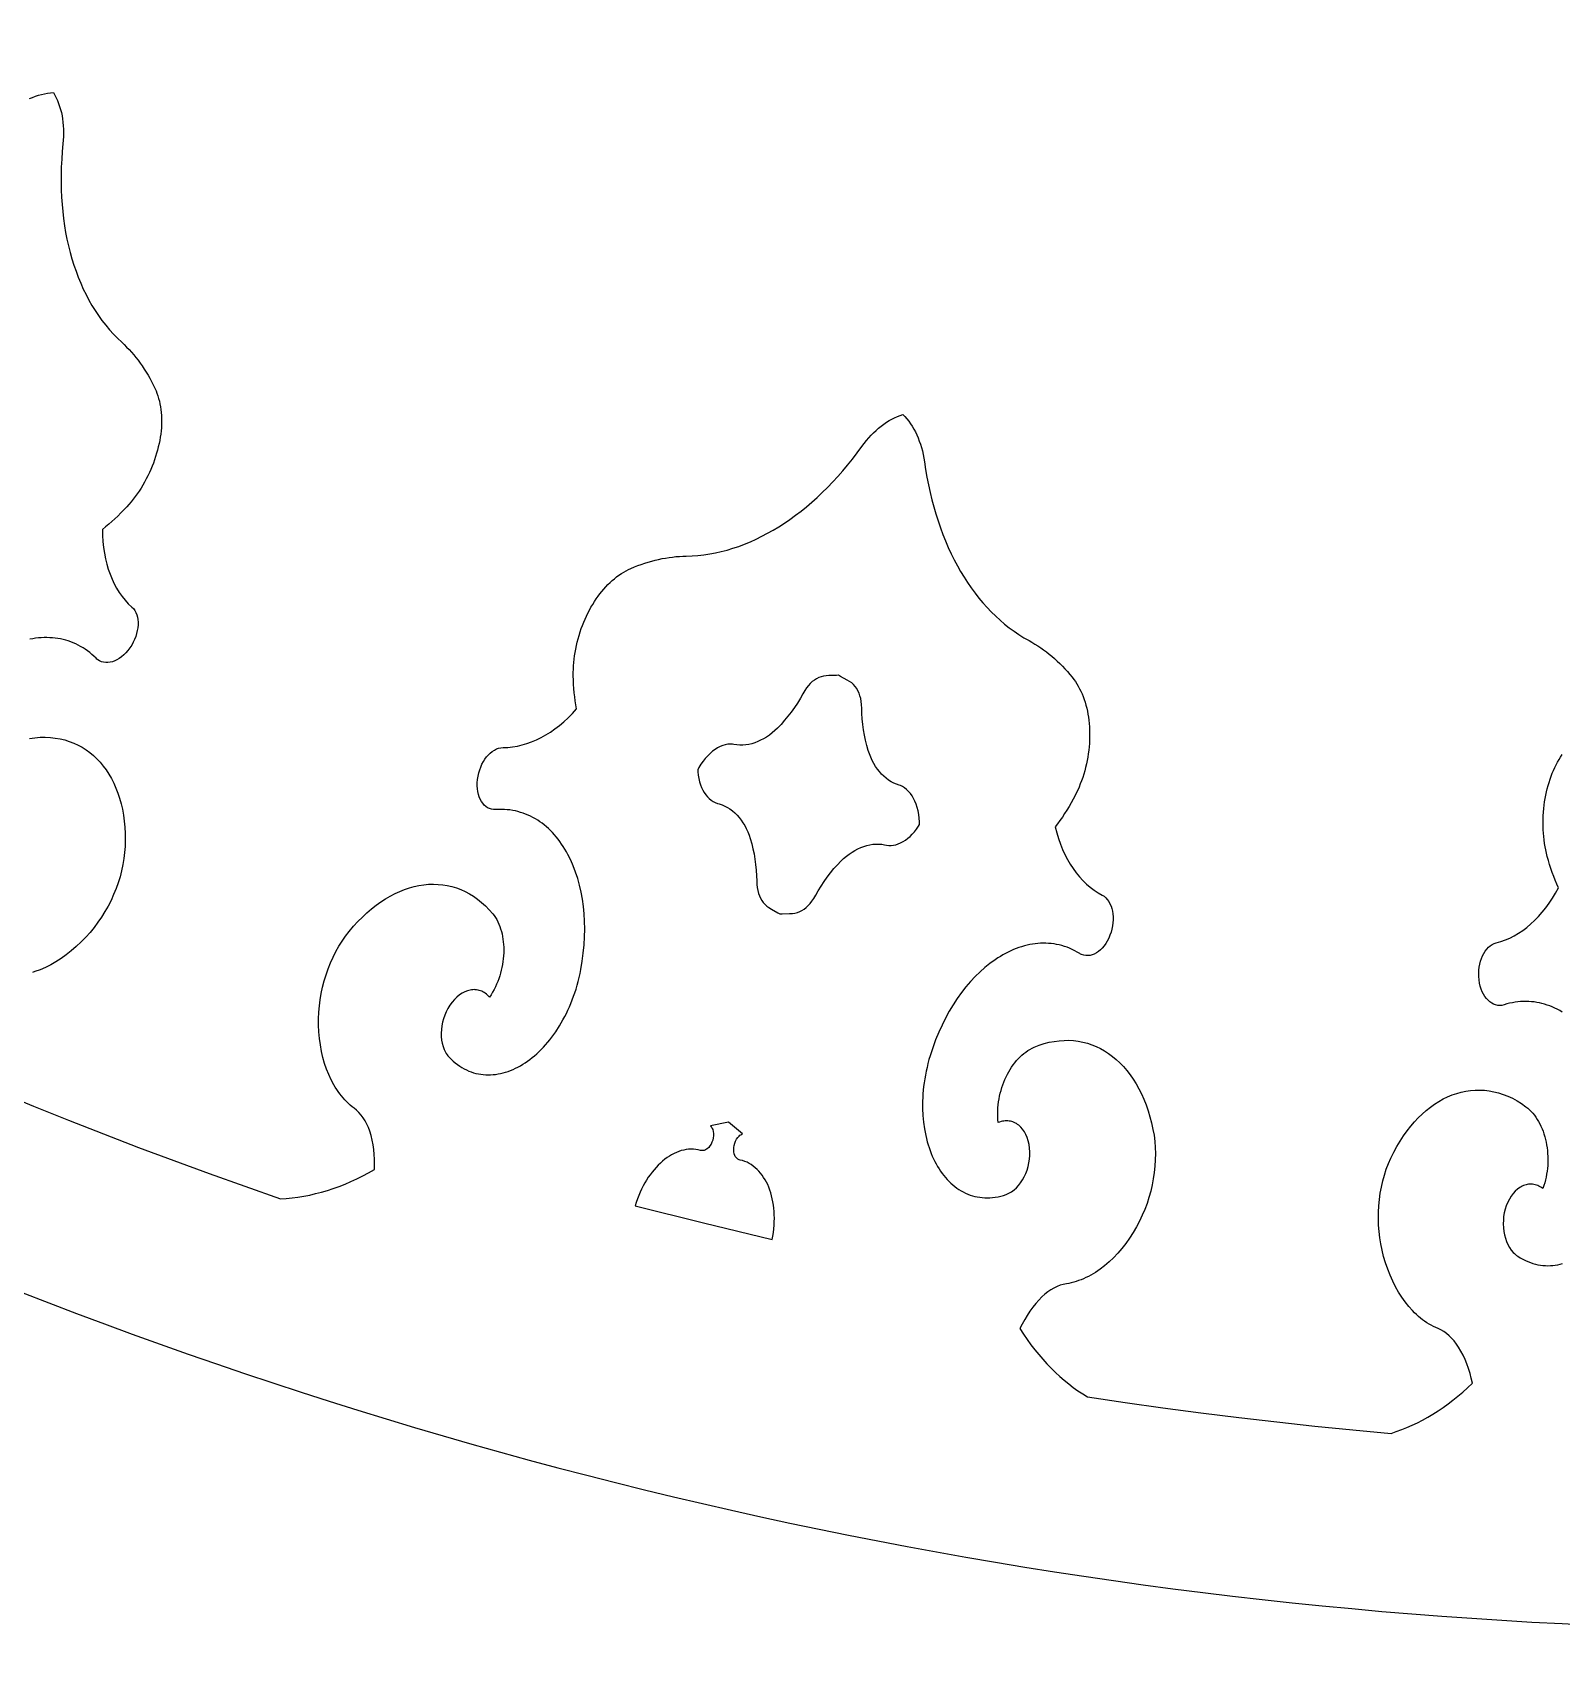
# Model space of a CAD drawing. Extents: x -570 to 570, y -570 to 570.
# Drawn here: x -158.8 to -21.7, y -439.8 to -293.8 of the extents above; entities that cross this region are included whole.
import ezdxf

# ---------------------------------------------------------------- set-up
doc = ezdxf.new("R2010")
doc.units = 0
doc.header["$MEASUREMENT"] = 0
doc.layers.add('BITMAP_LAYER', color=18, linetype='CONTINUOUS')

msp = doc.modelspace()

# ---------------------------------------------------------------- linework, layer by layer
at = {"layer": 'BITMAP_LAYER'}
for points in [[(0, 570, 0.414214), (-570, 0, 0.414214), (0, -570, 0.414214), (570, 0, 0.414214)], [(-437, 0, 0.414214), (0, -437, 0.414214), (437, 0, 0.414214), (0, 437, 0.414214)]]:
    msp.add_lwpolyline(points, format="xyb", close=True, dxfattribs=at)
for points in [[(-159.06, -299.73), (-158.79, -299.62), (-158.52, -299.52), (-158.26, -299.43), (-157.99, -299.35), (-157.72, -299.29), (-157.45, -299.25), (-157.19, -299.21), (-156.93, -299.19), (-156.79, -299.42), (-156.67, -299.66), (-156.56, -299.9), (-156.46, -300.16), (-156.37, -300.42), (-156.28, -300.69), (-156.21, -300.97), (-156.15, -301.26), (-156.11, -301.55), (-156.07, -301.85), (-156.04, -302.16), (-156.02, -302.47), (-156.02, -302.78), (-156.02, -303.11), (-156.04, -303.44), (-156.07, -303.77), (-156.13, -304.47), (-156.18, -305.17), (-156.22, -305.86), (-156.23, -306.55), (-156.24, -307.23), (-156.22, -307.9), (-156.19, -308.56), (-156.15, -309.21), (-156.09, -309.85), (-156.02, -310.49), (-155.93, -311.12), (-155.83, -311.73), (-155.71, -312.34), (-155.58, -312.94), (-155.43, -313.52), (-155.27, -314.1), (-155.09, -314.66), (-154.9, -315.21), (-154.7, -315.75), (-154.48, -316.28), (-154.25, -316.8), (-154, -317.3), (-153.74, -317.79), (-153.47, -318.27), (-153.18, -318.73), (-152.88, -319.18), (-152.57, -319.62), (-152.24, -320.04), (-151.9, -320.45), (-151.55, -320.84), (-151.18, -321.21), (-150.8, -321.57), (-150.58, -321.78), (-150.36, -322), (-150.14, -322.22), (-149.93, -322.45), (-149.73, -322.69), (-149.53, -322.93), (-149.34, -323.18), (-149.15, -323.44), (-148.96, -323.7), (-148.78, -323.97), (-148.61, -324.24), (-148.44, -324.52), (-148.28, -324.8), (-148.12, -325.1), (-147.97, -325.39), (-147.82, -325.7), (-147.72, -325.92), (-147.64, -326.14), (-147.56, -326.37), (-147.49, -326.61), (-147.42, -326.86), (-147.37, -327.1), (-147.33, -327.36), (-147.29, -327.61), (-147.26, -327.88), (-147.24, -328.14), (-147.23, -328.41), (-147.23, -328.68), (-147.24, -328.96), (-147.25, -329.24), (-147.27, -329.52), (-147.31, -329.8), (-147.35, -330.09), (-147.39, -330.37), (-147.45, -330.66), (-147.52, -330.95), (-147.59, -331.24), (-147.67, -331.53), (-147.76, -331.82), (-147.85, -332.11), (-147.96, -332.4), (-148.07, -332.69), (-148.19, -332.98), (-148.32, -333.26), (-148.46, -333.55), (-148.6, -333.83), (-148.75, -334.11), (-148.91, -334.39), (-149.07, -334.65), (-149.24, -334.91), (-149.41, -335.16), (-149.59, -335.4), (-149.77, -335.64), (-149.96, -335.88), (-150.15, -336.11), (-150.35, -336.33), (-150.61, -336.61), (-150.87, -336.88), (-151.14, -337.15), (-151.41, -337.4), (-151.69, -337.65), (-151.97, -337.89), (-152.25, -338.13), (-152.53, -338.35), (-152.52, -338.9), (-152.49, -339.44), (-152.43, -339.97), (-152.36, -340.48), (-152.26, -340.98), (-152.15, -341.46), (-152.01, -341.93), (-151.85, -342.38), (-151.67, -342.82), (-151.48, -343.23), (-151.26, -343.63), (-151.02, -344.01), (-150.77, -344.36), (-150.5, -344.7), (-150.21, -345.02), (-149.9, -345.31), (-149.76, -345.45), (-149.64, -345.62), (-149.54, -345.8), (-149.46, -346), (-149.4, -346.21), (-149.36, -346.44), (-149.34, -346.68), (-149.34, -346.92), (-149.37, -347.17), (-149.41, -347.43), (-149.47, -347.69), (-149.55, -347.95), (-149.65, -348.21), (-149.77, -348.47), (-149.91, -348.72), (-150.07, -348.97), (-150.25, -349.2), (-150.43, -349.41), (-150.62, -349.6), (-150.82, -349.77), (-151.02, -349.92), (-151.23, -350.04), (-151.43, -350.14), (-151.64, -350.22), (-151.85, -350.27), (-152.05, -350.3), (-152.24, -350.3), (-152.43, -350.27), (-152.62, -350.22), (-152.79, -350.15), (-152.95, -350.04), (-153.03, -349.98), (-153.1, -349.91), (-153.29, -349.73), (-153.47, -349.56), (-153.67, -349.39), (-153.87, -349.24), (-154.07, -349.1), (-154.27, -348.96), (-154.49, -348.84), (-154.7, -348.72), (-154.92, -348.62), (-155.14, -348.52), (-155.36, -348.43), (-155.59, -348.35), (-155.82, -348.29), (-156.06, -348.23), (-156.29, -348.17), (-156.53, -348.13), (-156.77, -348.1), (-157.02, -348.08), (-157.26, -348.06), (-157.51, -348.05), (-157.76, -348.05), (-158.01, -348.07), (-158.27, -348.08), (-158.52, -348.11), (-158.78, -348.15), (-159.04, -348.19)], [(-161.83, -388.77), (-158.71, -390.06), (-155.58, -391.32), (-152.44, -392.55), (-149.29, -393.76), (-146.13, -394.95), (-142.95, -396.11), (-139.77, -397.24), (-136.57, -398.36), (-136.05, -398.33), (-135.52, -398.28), (-135, -398.21), (-134.48, -398.13), (-133.95, -398.03), (-133.42, -397.91), (-132.89, -397.78), (-132.36, -397.62), (-131.84, -397.45), (-131.31, -397.26), (-130.78, -397.05), (-130.25, -396.83), (-129.72, -396.58), (-129.2, -396.32), (-128.67, -396.04), (-128.15, -395.74), (-128.13, -395.29), (-128.14, -394.83), (-128.16, -394.39), (-128.21, -393.95), (-128.27, -393.52), (-128.35, -393.1), (-128.45, -392.7), (-128.57, -392.31), (-128.69, -391.98), (-128.82, -391.67), (-128.98, -391.38), (-129.15, -391.11), (-129.33, -390.86), (-129.53, -390.63), (-129.74, -390.43), (-129.96, -390.25), (-130.14, -390.11), (-130.31, -389.97), (-130.48, -389.82), (-130.65, -389.66), (-130.81, -389.49), (-130.96, -389.32), (-131.11, -389.14), (-131.26, -388.95), (-131.4, -388.76), (-131.53, -388.56), (-131.67, -388.35), (-131.79, -388.14), (-132.03, -387.69), (-132.24, -387.23), (-132.44, -386.74), (-132.61, -386.23), (-132.76, -385.7), (-132.89, -385.15), (-132.99, -384.58), (-133.07, -384), (-133.12, -383.4), (-133.15, -382.79), (-133.16, -382.22), (-133.13, -381.65), (-133.08, -381.08), (-133.01, -380.52), (-132.91, -379.95), (-132.79, -379.39), (-132.65, -378.83), (-132.48, -378.29), (-132.29, -377.75), (-132.08, -377.22), (-131.85, -376.71), (-131.6, -376.21), (-131.33, -375.73), (-131.04, -375.26), (-130.73, -374.82), (-130.4, -374.39), (-130.02, -373.94), (-129.63, -373.51), (-129.23, -373.11), (-128.83, -372.73), (-128.42, -372.38), (-128, -372.05), (-127.58, -371.75), (-127.16, -371.48), (-126.73, -371.23), (-126.3, -371), (-125.87, -370.81), (-125.44, -370.64), (-125.01, -370.49), (-124.58, -370.37), (-124.15, -370.28), (-123.72, -370.21), (-123.29, -370.17), (-122.86, -370.16), (-122.44, -370.18), (-122.02, -370.22), (-121.61, -370.28), (-121.2, -370.38), (-120.8, -370.5), (-120.4, -370.65), (-120.02, -370.82), (-119.63, -371.02), (-119.26, -371.25), (-118.9, -371.51), (-118.54, -371.8), (-118.2, -372.11), (-117.87, -372.45), (-117.54, -372.82), (-117.42, -372.98), (-117.29, -373.16), (-117.18, -373.34), (-117.08, -373.54), (-116.99, -373.74), (-116.9, -373.95), (-116.83, -374.16), (-116.76, -374.39), (-116.7, -374.61), (-116.66, -374.85), (-116.62, -375.09), (-116.59, -375.33), (-116.57, -375.57), (-116.55, -375.82), (-116.55, -376.08), (-116.55, -376.33), (-116.57, -376.59), (-116.59, -376.84), (-116.62, -377.1), (-116.66, -377.36), (-116.71, -377.62), (-116.77, -377.88), (-116.84, -378.13), (-116.91, -378.39), (-117, -378.64), (-117.09, -378.89), (-117.19, -379.13), (-117.3, -379.38), (-117.42, -379.61), (-117.55, -379.85), (-117.69, -380.07), (-117.83, -380.3), (-117.92, -380.19), (-118.02, -380.1), (-118.11, -380.01), (-118.21, -379.94), (-118.32, -379.87), (-118.42, -379.81), (-118.53, -379.76), (-118.64, -379.71), (-118.75, -379.68), (-118.86, -379.65), (-118.98, -379.63), (-119.1, -379.62), (-119.21, -379.61), (-119.33, -379.62), (-119.45, -379.63), (-119.57, -379.65), (-119.69, -379.68), (-119.81, -379.72), (-120.05, -379.81), (-120.29, -379.94), (-120.52, -380.09), (-120.75, -380.28), (-120.97, -380.5), (-121.18, -380.74), (-121.38, -381.02), (-121.56, -381.3), (-121.71, -381.6), (-121.84, -381.91), (-121.95, -382.22), (-122.04, -382.54), (-122.1, -382.87), (-122.14, -383.19), (-122.16, -383.51), (-122.15, -383.83), (-122.12, -384.14), (-122.07, -384.43), (-121.99, -384.72), (-121.9, -384.98), (-121.78, -385.23), (-121.71, -385.35), (-121.63, -385.46), (-121.55, -385.56), (-121.46, -385.66), (-121.28, -385.85), (-121.09, -386.02), (-120.9, -386.19), (-120.7, -386.34), (-120.5, -386.48), (-120.3, -386.6), (-120.1, -386.72), (-119.89, -386.82), (-119.68, -386.92), (-119.47, -387), (-119.26, -387.07), (-119.04, -387.13), (-118.83, -387.18), (-118.61, -387.21), (-118.39, -387.24), (-118.17, -387.26), (-117.95, -387.26), (-117.73, -387.26), (-117.5, -387.24), (-117.28, -387.22), (-117.06, -387.18), (-116.83, -387.14), (-116.61, -387.08), (-116.39, -387.02), (-116.16, -386.95), (-115.94, -386.86), (-115.72, -386.77), (-115.5, -386.67), (-115.28, -386.56), (-115.06, -386.44), (-114.85, -386.31), (-114.63, -386.17), (-114.42, -386.02), (-114.21, -385.87), (-114, -385.71), (-113.79, -385.54), (-113.59, -385.36), (-113.39, -385.17), (-113.19, -384.97), (-112.99, -384.77), (-112.8, -384.56), (-112.61, -384.34), (-112.42, -384.11), (-112.24, -383.88), (-111.89, -383.39), (-111.55, -382.87), (-111.24, -382.32), (-111.09, -382.04), (-110.94, -381.75), (-110.8, -381.46), (-110.66, -381.16), (-110.53, -380.85), (-110.41, -380.53), (-110.29, -380.21), (-110.18, -379.89), (-110.07, -379.56), (-109.97, -379.22), (-109.88, -378.88), (-109.79, -378.53), (-109.71, -378.18), (-109.64, -377.82), (-109.52, -377.07), (-109.42, -376.34), (-109.35, -375.61), (-109.31, -374.89), (-109.29, -374.18), (-109.31, -373.49), (-109.35, -372.81), (-109.41, -372.15), (-109.5, -371.5), (-109.62, -370.87), (-109.76, -370.25), (-109.92, -369.66), (-110.11, -369.08), (-110.32, -368.53), (-110.55, -368), (-110.8, -367.5), (-110.93, -367.25), (-111.07, -367.01), (-111.22, -366.78), (-111.37, -366.56), (-111.52, -366.34), (-111.68, -366.13), (-111.84, -365.93), (-112.01, -365.73), (-112.18, -365.54), (-112.36, -365.36), (-112.54, -365.18), (-112.73, -365.01), (-112.92, -364.85), (-113.11, -364.7), (-113.31, -364.56), (-113.51, -364.42), (-113.72, -364.3), (-113.93, -364.18), (-114.15, -364.07), (-114.37, -363.97), (-114.59, -363.87), (-114.81, -363.79), (-115.04, -363.72), (-115.28, -363.65), (-115.51, -363.59), (-115.75, -363.55), (-116, -363.51), (-116.24, -363.49), (-116.49, -363.47), (-116.75, -363.46), (-117, -363.47), (-117.26, -363.48), (-117.46, -363.48), (-117.65, -363.45), (-117.83, -363.39), (-118, -363.31), (-118.16, -363.2), (-118.3, -363.07), (-118.44, -362.91), (-118.56, -362.74), (-118.66, -362.55), (-118.75, -362.33), (-118.82, -362.11), (-118.88, -361.86), (-118.91, -361.61), (-118.93, -361.34), (-118.93, -361.06), (-118.9, -360.77), (-118.86, -360.48), (-118.8, -360.19), (-118.71, -359.92), (-118.62, -359.66), (-118.51, -359.41), (-118.38, -359.17), (-118.24, -358.95), (-118.09, -358.75), (-117.93, -358.57), (-117.76, -358.4), (-117.58, -358.26), (-117.39, -358.14), (-117.2, -358.04), (-117.01, -357.97), (-116.81, -357.93), (-116.61, -357.91), (-116.18, -357.9), (-115.76, -357.85), (-115.33, -357.78), (-114.9, -357.68), (-114.47, -357.56), (-114.05, -357.4), (-113.63, -357.22), (-113.2, -357.02), (-112.79, -356.78), (-112.37, -356.52), (-111.97, -356.24), (-111.56, -355.93), (-111.17, -355.6), (-110.78, -355.24), (-110.4, -354.86), (-110.02, -354.45), (-110.09, -354.09), (-110.14, -353.73), (-110.19, -353.37), (-110.23, -353), (-110.26, -352.62), (-110.29, -352.25), (-110.31, -351.87), (-110.32, -351.49), (-110.32, -351.19), (-110.31, -350.89), (-110.29, -350.59), (-110.27, -350.29), (-110.24, -349.99), (-110.2, -349.69), (-110.16, -349.38), (-110.1, -349.08), (-110.04, -348.77), (-109.96, -348.46), (-109.88, -348.15), (-109.8, -347.85), (-109.7, -347.55), (-109.6, -347.25), (-109.5, -346.96), (-109.38, -346.68), (-109.26, -346.4), (-109.14, -346.12), (-109.01, -345.85), (-108.87, -345.58), (-108.73, -345.33), (-108.58, -345.07), (-108.42, -344.83), (-108.26, -344.59), (-108.1, -344.35), (-107.93, -344.13), (-107.76, -343.91), (-107.58, -343.7), (-107.4, -343.5), (-107.21, -343.3), (-107.02, -343.11), (-106.83, -342.94), (-106.63, -342.77), (-106.43, -342.61), (-106.22, -342.46), (-106.01, -342.32), (-105.8, -342.19), (-105.59, -342.07), (-105.37, -341.95), (-105.16, -341.85), (-104.84, -341.72), (-104.53, -341.6), (-104.22, -341.49), (-103.91, -341.38), (-103.6, -341.29), (-103.29, -341.2), (-102.98, -341.11), (-102.67, -341.04), (-102.35, -340.97), (-102.04, -340.92), (-101.73, -340.87), (-101.42, -340.83), (-101.11, -340.79), (-100.8, -340.77), (-100.5, -340.75), (-100.19, -340.74), (-99.67, -340.73), (-99.14, -340.69), (-98.62, -340.63), (-98.09, -340.55), (-97.57, -340.45), (-97.05, -340.34), (-96.52, -340.2), (-96, -340.04), (-95.48, -339.87), (-94.96, -339.67), (-94.44, -339.46), (-93.93, -339.22), (-93.41, -338.97), (-92.9, -338.7), (-92.39, -338.42), (-91.89, -338.11), (-91.39, -337.79), (-90.89, -337.45), (-90.39, -337.09), (-89.9, -336.71), (-89.42, -336.32), (-88.94, -335.91), (-88.46, -335.48), (-87.99, -335.04), (-87.52, -334.58), (-87.06, -334.1), (-86.61, -333.61), (-86.16, -333.1), (-85.72, -332.58), (-85.29, -332.04), (-84.86, -331.48), (-84.44, -330.91), (-84.24, -330.64), (-84.04, -330.39), (-83.83, -330.14), (-83.61, -329.91), (-83.39, -329.68), (-83.17, -329.47), (-82.94, -329.27), (-82.71, -329.09), (-82.48, -328.91), (-82.24, -328.75), (-82, -328.6), (-81.76, -328.46), (-81.51, -328.34), (-81.26, -328.23), (-81.02, -328.14), (-80.77, -328.06), (-80.58, -328.24), (-80.41, -328.44), (-80.24, -328.66), (-80.08, -328.88), (-79.93, -329.11), (-79.78, -329.35), (-79.65, -329.61), (-79.52, -329.87), (-79.4, -330.15), (-79.3, -330.43), (-79.2, -330.72), (-79.11, -331.02), (-79.02, -331.32), (-78.95, -331.64), (-78.89, -331.96), (-78.84, -332.29), (-78.73, -332.99), (-78.61, -333.68), (-78.48, -334.36), (-78.33, -335.03), (-78.17, -335.69), (-78, -336.34), (-77.81, -336.97), (-77.61, -337.59), (-77.4, -338.21), (-77.18, -338.81), (-76.94, -339.39), (-76.7, -339.97), (-76.44, -340.53), (-76.17, -341.07), (-75.88, -341.61), (-75.59, -342.13), (-75.28, -342.63), (-74.97, -343.12), (-74.64, -343.6), (-74.3, -344.06), (-73.95, -344.51), (-73.59, -344.94), (-73.22, -345.35), (-72.84, -345.75), (-72.45, -346.13), (-72.06, -346.5), (-71.65, -346.84), (-71.23, -347.17), (-70.8, -347.49), (-70.36, -347.78), (-69.92, -348.06), (-69.46, -348.32), (-69.2, -348.47), (-68.93, -348.63), (-68.67, -348.79), (-68.41, -348.96), (-68.15, -349.14), (-67.9, -349.33), (-67.65, -349.53), (-67.41, -349.73), (-67.17, -349.94), (-66.93, -350.16), (-66.7, -350.38), (-66.46, -350.61), (-66.24, -350.85), (-66.02, -351.1), (-65.8, -351.35), (-65.58, -351.61), (-65.44, -351.8), (-65.3, -352), (-65.16, -352.2), (-65.04, -352.42), (-64.92, -352.64), (-64.81, -352.87), (-64.7, -353.1), (-64.61, -353.34), (-64.52, -353.59), (-64.43, -353.84), (-64.36, -354.1), (-64.29, -354.37), (-64.23, -354.64), (-64.18, -354.91), (-64.14, -355.19), (-64.1, -355.47), (-64.07, -355.76), (-64.05, -356.05), (-64.03, -356.34), (-64.03, -356.64), (-64.03, -356.94), (-64.04, -357.24), (-64.05, -357.54), (-64.08, -357.84), (-64.11, -358.15), (-64.15, -358.46), (-64.2, -358.76), (-64.26, -359.07), (-64.32, -359.38), (-64.39, -359.69), (-64.47, -360), (-64.56, -360.31), (-64.65, -360.6), (-64.75, -360.89), (-64.86, -361.17), (-64.97, -361.46), (-65.09, -361.73), (-65.22, -362.01), (-65.35, -362.27), (-65.49, -362.54), (-65.67, -362.87), (-65.87, -363.2), (-66.06, -363.52), (-66.27, -363.83), (-66.47, -364.14), (-66.69, -364.44), (-66.9, -364.74), (-67.13, -365.02), (-66.98, -365.56), (-66.82, -366.07), (-66.64, -366.57), (-66.45, -367.05), (-66.24, -367.51), (-66.01, -367.95), (-65.76, -368.37), (-65.5, -368.77), (-65.22, -369.15), (-64.93, -369.51), (-64.63, -369.84), (-64.31, -370.15), (-63.98, -370.44), (-63.63, -370.7), (-63.27, -370.94), (-62.9, -371.15), (-62.73, -371.25), (-62.58, -371.38), (-62.44, -371.54), (-62.31, -371.71), (-62.2, -371.91), (-62.11, -372.12), (-62.04, -372.34), (-61.98, -372.58), (-61.94, -372.83), (-61.92, -373.09), (-61.92, -373.36), (-61.94, -373.63), (-61.97, -373.91), (-62.03, -374.19), (-62.1, -374.47), (-62.2, -374.74), (-62.31, -375.01), (-62.44, -375.26), (-62.58, -375.49), (-62.73, -375.7), (-62.89, -375.89), (-63.06, -376.06), (-63.24, -376.21), (-63.42, -376.33), (-63.61, -376.43), (-63.8, -376.5), (-63.99, -376.55), (-64.18, -376.57), (-64.37, -376.57), (-64.55, -376.54), (-64.74, -376.47), (-64.83, -376.43), (-64.91, -376.38), (-65.14, -376.25), (-65.36, -376.13), (-65.59, -376.02), (-65.82, -375.91), (-66.05, -375.82), (-66.28, -375.74), (-66.51, -375.67), (-66.75, -375.61), (-66.99, -375.56), (-67.22, -375.52), (-67.46, -375.49), (-67.7, -375.47), (-67.94, -375.46), (-68.18, -375.45), (-68.43, -375.46), (-68.67, -375.48), (-68.91, -375.5), (-69.15, -375.54), (-69.4, -375.58), (-69.64, -375.63), (-69.88, -375.7), (-70.12, -375.77), (-70.37, -375.85), (-70.61, -375.93), (-70.85, -376.03), (-71.09, -376.13), (-71.33, -376.25), (-71.56, -376.37), (-71.8, -376.5), (-72.03, -376.64), (-72.27, -376.78), (-72.5, -376.94), (-72.96, -377.27), (-73.41, -377.63), (-73.85, -378.02), (-74.28, -378.44), (-74.7, -378.89), (-75.11, -379.37), (-75.51, -379.88), (-75.89, -380.41), (-76.26, -380.97), (-76.61, -381.55), (-76.94, -382.16), (-77.26, -382.79), (-77.56, -383.44), (-77.83, -384.12), (-78.09, -384.82), (-78.32, -385.54), (-78.43, -385.89), (-78.52, -386.24), (-78.6, -386.59), (-78.68, -386.93), (-78.75, -387.28), (-78.81, -387.62), (-78.86, -387.96), (-78.91, -388.3), (-78.94, -388.63), (-78.97, -388.97), (-78.99, -389.3), (-79, -389.62), (-79, -390.27), (-78.98, -390.9), (-78.92, -391.51), (-78.84, -392.11), (-78.72, -392.69), (-78.66, -392.97), (-78.59, -393.25), (-78.51, -393.52), (-78.42, -393.78), (-78.33, -394.04), (-78.23, -394.3), (-78.13, -394.55), (-78.02, -394.79), (-77.91, -395.02), (-77.79, -395.25), (-77.66, -395.47), (-77.53, -395.69), (-77.39, -395.9), (-77.25, -396.1), (-77.1, -396.29), (-76.95, -396.47), (-76.79, -396.65), (-76.63, -396.82), (-76.46, -396.98), (-76.29, -397.13), (-76.11, -397.28), (-75.93, -397.41), (-75.74, -397.54), (-75.55, -397.65), (-75.36, -397.76), (-75.16, -397.86), (-74.95, -397.95), (-74.75, -398.03), (-74.54, -398.09), (-74.32, -398.15), (-74.11, -398.2), (-73.88, -398.23), (-73.66, -398.26), (-73.43, -398.28), (-73.2, -398.28), (-72.97, -398.27), (-72.73, -398.25), (-72.49, -398.22), (-72.24, -398.18), (-72, -398.12), (-71.75, -398.06), (-71.5, -397.98), (-71.38, -397.93), (-71.26, -397.87), (-71.14, -397.81), (-71.02, -397.74), (-70.8, -397.58), (-70.59, -397.39), (-70.39, -397.17), (-70.21, -396.93), (-70.04, -396.67), (-69.89, -396.4), (-69.75, -396.1), (-69.64, -395.8), (-69.54, -395.48), (-69.47, -395.16), (-69.42, -394.83), (-69.39, -394.49), (-69.39, -394.16), (-69.41, -393.82), (-69.46, -393.49), (-69.54, -393.17), (-69.63, -392.88), (-69.75, -392.61), (-69.88, -392.36), (-70.03, -392.14), (-70.2, -391.94), (-70.29, -391.86), (-70.38, -391.77), (-70.48, -391.7), (-70.58, -391.63), (-70.68, -391.58), (-70.79, -391.52), (-70.9, -391.48), (-71.01, -391.44), (-71.12, -391.42), (-71.24, -391.4), (-71.35, -391.38), (-71.47, -391.38), (-71.6, -391.38), (-71.72, -391.4), (-71.84, -391.42), (-71.97, -391.45), (-72.1, -391.49), (-72.22, -391.54), (-72.25, -391.27), (-72.26, -391.01), (-72.27, -390.74), (-72.26, -390.48), (-72.25, -390.21), (-72.22, -389.95), (-72.19, -389.68), (-72.15, -389.42), (-72.1, -389.16), (-72.04, -388.9), (-71.97, -388.65), (-71.89, -388.4), (-71.81, -388.15), (-71.72, -387.91), (-71.62, -387.67), (-71.51, -387.43), (-71.4, -387.21), (-71.28, -386.98), (-71.15, -386.77), (-71.02, -386.56), (-70.88, -386.36), (-70.73, -386.17), (-70.58, -385.98), (-70.42, -385.81), (-70.26, -385.64), (-70.1, -385.49), (-69.92, -385.34), (-69.75, -385.21), (-69.57, -385.08), (-69.38, -384.97), (-69.19, -384.87), (-69, -384.78), (-68.54, -384.6), (-68.09, -384.46), (-67.64, -384.34), (-67.2, -384.26), (-66.75, -384.2), (-66.32, -384.17), (-65.89, -384.16), (-65.46, -384.19), (-65.04, -384.24), (-64.63, -384.32), (-64.22, -384.43), (-63.83, -384.56), (-63.44, -384.72), (-63.06, -384.9), (-62.69, -385.11), (-62.33, -385.35), (-61.97, -385.6), (-61.64, -385.89), (-61.31, -386.19), (-60.99, -386.52), (-60.69, -386.87), (-60.4, -387.25), (-60.13, -387.64), (-59.86, -388.06), (-59.62, -388.5), (-59.39, -388.96), (-59.17, -389.45), (-58.97, -389.95), (-58.79, -390.47), (-58.62, -391.01), (-58.48, -391.57), (-58.35, -392.15), (-58.25, -392.68), (-58.19, -393.22), (-58.15, -393.77), (-58.13, -394.32), (-58.14, -394.88), (-58.17, -395.44), (-58.23, -396), (-58.32, -396.57), (-58.42, -397.13), (-58.55, -397.69), (-58.71, -398.24), (-58.88, -398.79), (-59.08, -399.32), (-59.31, -399.85), (-59.55, -400.37), (-59.82, -400.87), (-60.13, -401.4), (-60.45, -401.9), (-60.79, -402.38), (-61.15, -402.83), (-61.51, -403.26), (-61.89, -403.66), (-62.28, -404.03), (-62.68, -404.37), (-63.09, -404.69), (-63.51, -404.97), (-63.72, -405.1), (-63.93, -405.22), (-64.14, -405.33), (-64.36, -405.44), (-64.57, -405.54), (-64.79, -405.63), (-65.01, -405.71), (-65.23, -405.78), (-65.44, -405.85), (-65.67, -405.9), (-65.89, -405.95), (-66.11, -405.99), (-66.39, -406.04), (-66.67, -406.12), (-66.95, -406.23), (-67.23, -406.37), (-67.5, -406.53), (-67.77, -406.72), (-68.04, -406.93), (-68.3, -407.16), (-68.58, -407.45), (-68.86, -407.77), (-69.13, -408.1), (-69.38, -408.45), (-69.62, -408.82), (-69.85, -409.2), (-70.07, -409.6), (-70.27, -410.01), (-69.95, -410.5), (-69.62, -410.98), (-69.29, -411.45), (-68.94, -411.9), (-68.59, -412.34), (-68.23, -412.76), (-67.86, -413.16), (-67.48, -413.55), (-67.1, -413.93), (-66.71, -414.29), (-66.31, -414.64), (-65.9, -414.97), (-65.49, -415.28), (-65.07, -415.58), (-64.64, -415.86), (-64.21, -416.13), (-60.83, -416.64), (-57.45, -417.11), (-54.06, -417.56), (-50.66, -417.98), (-47.25, -418.38), (-43.84, -418.75), (-40.43, -419.09), (-37, -419.4), (-36.53, -419.24), (-36.05, -419.07), (-35.58, -418.88), (-35.11, -418.67), (-34.64, -418.45), (-34.17, -418.21), (-33.71, -417.95), (-33.25, -417.68), (-32.79, -417.39), (-32.34, -417.08), (-31.89, -416.76), (-31.45, -416.42), (-31.01, -416.07), (-30.57, -415.7), (-30.14, -415.31), (-29.71, -414.91), (-29.81, -414.46), (-29.92, -414.02), (-30.06, -413.6), (-30.2, -413.18), (-30.37, -412.78), (-30.54, -412.4), (-30.74, -412.03), (-30.95, -411.68), (-31.14, -411.39), (-31.35, -411.12), (-31.57, -410.87), (-31.79, -410.65), (-32.03, -410.45), (-32.28, -410.28), (-32.53, -410.13), (-32.79, -410.01), (-33, -409.92), (-33.2, -409.82), (-33.4, -409.71), (-33.6, -409.6), (-33.79, -409.48), (-33.99, -409.35), (-34.18, -409.21), (-34.36, -409.06), (-34.54, -408.91), (-34.72, -408.74), (-34.9, -408.58), (-35.07, -408.4), (-35.41, -408.02), (-35.73, -407.62), (-36.04, -407.19), (-36.33, -406.74), (-36.6, -406.26), (-36.85, -405.76), (-37.09, -405.23), (-37.3, -404.69), (-37.5, -404.12), (-37.68, -403.53), (-37.81, -402.98), (-37.93, -402.42), (-38.02, -401.86), (-38.08, -401.29), (-38.12, -400.72), (-38.14, -400.14), (-38.13, -399.57), (-38.1, -399), (-38.05, -398.43), (-37.97, -397.87), (-37.87, -397.32), (-37.75, -396.77), (-37.6, -396.24), (-37.43, -395.72), (-37.23, -395.21), (-37.02, -394.72), (-36.75, -394.19), (-36.48, -393.68), (-36.19, -393.19), (-35.88, -392.73), (-35.57, -392.29), (-35.24, -391.87), (-34.91, -391.48), (-34.56, -391.11), (-34.21, -390.77), (-33.85, -390.45), (-33.48, -390.15), (-33.1, -389.89), (-32.71, -389.64), (-32.32, -389.42), (-31.93, -389.23), (-31.52, -389.06), (-31.12, -388.92), (-30.71, -388.81), (-30.3, -388.72), (-29.88, -388.66), (-29.46, -388.63), (-29.04, -388.62), (-28.62, -388.64), (-28.2, -388.69), (-27.78, -388.77), (-27.37, -388.87), (-26.95, -389.01), (-26.53, -389.17), (-26.12, -389.36), (-25.71, -389.58), (-25.31, -389.83), (-24.91, -390.11), (-24.74, -390.24), (-24.58, -390.39), (-24.43, -390.54), (-24.28, -390.7), (-24.15, -390.88), (-24.01, -391.06), (-23.89, -391.25), (-23.77, -391.45), (-23.66, -391.66), (-23.56, -391.87), (-23.46, -392.1), (-23.38, -392.32), (-23.3, -392.56), (-23.23, -392.8), (-23.16, -393.04), (-23.11, -393.29), (-23.06, -393.54), (-23.02, -393.8), (-22.99, -394.05), (-22.97, -394.32), (-22.95, -394.58), (-22.95, -394.84), (-22.95, -395.11), (-22.96, -395.37), (-22.99, -395.64), (-23.02, -395.9), (-23.06, -396.16), (-23.1, -396.42), (-23.16, -396.68), (-23.23, -396.94), (-23.31, -397.19), (-23.4, -397.44), (-23.51, -397.37), (-23.62, -397.3), (-23.74, -397.24), (-23.85, -397.19), (-23.97, -397.14), (-24.09, -397.11), (-24.2, -397.09), (-24.32, -397.07), (-24.44, -397.06), (-24.55, -397.06), (-24.67, -397.07), (-24.79, -397.09), (-24.9, -397.11), (-25.02, -397.15), (-25.13, -397.19), (-25.24, -397.23), (-25.35, -397.29), (-25.46, -397.35), (-25.67, -397.5), (-25.87, -397.68), (-26.06, -397.89), (-26.23, -398.13), (-26.39, -398.39), (-26.54, -398.68), (-26.67, -398.99), (-26.77, -399.31), (-26.85, -399.64), (-26.91, -399.97), (-26.93, -400.3), (-26.94, -400.63), (-26.92, -400.96), (-26.89, -401.29), (-26.83, -401.6), (-26.74, -401.91), (-26.64, -402.2), (-26.52, -402.48), (-26.38, -402.73), (-26.22, -402.97), (-26.05, -403.18), (-25.95, -403.28), (-25.85, -403.37), (-25.75, -403.45), (-25.64, -403.52), (-25.42, -403.66), (-25.19, -403.78), (-24.96, -403.9), (-24.74, -404), (-24.51, -404.08), (-24.29, -404.16), (-24.06, -404.22), (-23.84, -404.28), (-23.61, -404.32), (-23.39, -404.34), (-23.16, -404.36), (-22.94, -404.37), (-22.72, -404.36), (-22.5, -404.35), (-22.28, -404.32), (-22.06, -404.28), (-21.84, -404.24), (-21.63, -404.18)], [(-159.08, -357.09), (-158.59, -357.03), (-158.12, -356.99), (-157.66, -356.99), (-157.2, -357.01), (-156.76, -357.06), (-156.33, -357.13), (-155.91, -357.23), (-155.5, -357.36), (-155.11, -357.51), (-154.72, -357.69), (-154.36, -357.89), (-154, -358.11), (-153.66, -358.36), (-153.34, -358.63), (-153.03, -358.92), (-152.73, -359.23), (-152.46, -359.57), (-152.19, -359.92), (-151.95, -360.3), (-151.72, -360.69), (-151.51, -361.11), (-151.32, -361.54), (-151.15, -361.99), (-150.99, -362.46), (-150.86, -362.95), (-150.74, -363.45), (-150.65, -363.97), (-150.58, -364.5), (-150.52, -365.05), (-150.49, -365.62), (-150.49, -366.2), (-150.5, -366.79), (-150.54, -367.33), (-150.6, -367.87), (-150.69, -368.41), (-150.81, -368.95), (-150.95, -369.49), (-151.12, -370.03), (-151.31, -370.56), (-151.53, -371.09), (-151.76, -371.61), (-152.02, -372.12), (-152.31, -372.62), (-152.61, -373.11), (-152.93, -373.58), (-153.27, -374.04), (-153.63, -374.48), (-154.01, -374.9), (-154.44, -375.34), (-154.88, -375.75), (-155.32, -376.14), (-155.77, -376.49), (-156.23, -376.82), (-156.7, -377.12), (-157.16, -377.38), (-157.63, -377.62), (-158.1, -377.83), (-158.58, -378), (-158.81, -378.08)], [(-21.66, -381.63), (-21.88, -381.5), (-22.1, -381.38), (-22.32, -381.28), (-22.55, -381.17), (-22.77, -381.08), (-23, -381), (-23.24, -380.93), (-23.47, -380.86), (-23.7, -380.81), (-23.94, -380.76), (-24.18, -380.72), (-24.42, -380.7), (-24.66, -380.68), (-24.9, -380.67), (-25.14, -380.67), (-25.39, -380.69), (-25.63, -380.71), (-25.88, -380.74), (-26.12, -380.79), (-26.37, -380.84), (-26.62, -380.9), (-26.87, -380.98), (-27.06, -381.03), (-27.25, -381.04), (-27.44, -381.03), (-27.63, -380.99), (-27.81, -380.92), (-27.98, -380.83), (-28.15, -380.71), (-28.3, -380.57), (-28.45, -380.41), (-28.59, -380.22), (-28.71, -380.02), (-28.82, -379.8), (-28.92, -379.56), (-29, -379.3), (-29.06, -379.03), (-29.11, -378.74), (-29.14, -378.45), (-29.14, -378.16), (-29.13, -377.87), (-29.1, -377.6), (-29.05, -377.33), (-28.98, -377.07), (-28.9, -376.82), (-28.8, -376.59), (-28.69, -376.37), (-28.57, -376.17), (-28.43, -375.99), (-28.28, -375.82), (-28.11, -375.68), (-27.94, -375.57), (-27.76, -375.48), (-27.57, -375.42), (-27.16, -375.3), (-26.75, -375.16), (-26.35, -374.99), (-25.96, -374.79), (-25.58, -374.56), (-25.2, -374.31), (-24.83, -374.04), (-24.48, -373.73), (-24.13, -373.41), (-23.79, -373.06), (-23.46, -372.68), (-23.14, -372.29), (-22.84, -371.87), (-22.54, -371.43), (-22.27, -370.96), (-22, -370.48), (-22.15, -370.15), (-22.29, -369.81), (-22.42, -369.47), (-22.55, -369.12), (-22.67, -368.77), (-22.79, -368.41), (-22.89, -368.04), (-23, -367.67), (-23.07, -367.39), (-23.13, -367.09), (-23.19, -366.8), (-23.24, -366.5), (-23.28, -366.2), (-23.31, -365.9), (-23.34, -365.59), (-23.36, -365.29), (-23.37, -364.97), (-23.38, -364.65), (-23.37, -364.33), (-23.36, -364.02), (-23.34, -363.7), (-23.32, -363.39), (-23.28, -363.09), (-23.24, -362.78), (-23.19, -362.48), (-23.14, -362.18), (-23.07, -361.89), (-23, -361.6), (-22.92, -361.31), (-22.84, -361.03), (-22.75, -360.75), (-22.65, -360.48), (-22.55, -360.22), (-22.44, -359.96), (-22.32, -359.7), (-22.2, -359.46), (-22.07, -359.22), (-21.94, -358.98), (-21.8, -358.76), (-21.65, -358.54)]]:
    msp.add_lwpolyline(points, dxfattribs=at)
for points in [[(-91.8, -372.83), (-91.6, -372.81), (-90.93, -372.79), (-90.67, -372.78), (-90.45, -372.75), (-90.23, -372.69), (-90.01, -372.61), (-89.82, -372.51), (-89.63, -372.39), (-89.44, -372.25), (-89.26, -372.08), (-89.08, -371.89), (-88.92, -371.68), (-88.76, -371.45), (-88.58, -371.15), (-88.36, -370.76), (-88.1, -370.33), (-87.83, -369.92), (-87.55, -369.52), (-87.26, -369.14), (-86.95, -368.77), (-86.64, -368.42), (-86.32, -368.09), (-86.08, -367.86), (-85.83, -367.65), (-85.58, -367.46), (-85.33, -367.28), (-85.07, -367.13), (-84.81, -366.99), (-84.54, -366.87), (-84.28, -366.77), (-84.01, -366.68), (-83.74, -366.62), (-83.47, -366.58), (-83.2, -366.56), (-82.94, -366.56), (-82.67, -366.58), (-82.41, -366.62), (-82.24, -366.66), (-82.03, -366.68), (-81.82, -366.68), (-81.61, -366.66), (-81.39, -366.62), (-81.18, -366.55), (-80.97, -366.46), (-80.75, -366.34), (-80.54, -366.21), (-80.33, -366.05), (-80.13, -365.88), (-79.93, -365.68), (-79.74, -365.46), (-79.55, -365.22), (-79.38, -364.96), (-79.28, -364.81), (-79.28, -364.57), (-79.31, -364.23), (-79.35, -363.9), (-79.41, -363.58), (-79.49, -363.28), (-79.58, -363), (-79.69, -362.73), (-79.81, -362.48), (-79.94, -362.25), (-80.09, -362.03), (-80.25, -361.84), (-80.43, -361.67), (-80.61, -361.53), (-80.8, -361.4), (-80.97, -361.32), (-81.1, -361.29), (-81.35, -361.2), (-81.59, -361.09), (-81.83, -360.97), (-82.05, -360.83), (-82.27, -360.66), (-82.48, -360.48), (-82.68, -360.29), (-82.87, -360.07), (-83.05, -359.84), (-83.22, -359.6), (-83.37, -359.34), (-83.51, -359.07), (-83.65, -358.78), (-83.77, -358.48), (-83.87, -358.17), (-84, -357.72), (-84.12, -357.26), (-84.21, -356.8), (-84.29, -356.32), (-84.36, -355.84), (-84.41, -355.35), (-84.44, -354.85), (-84.45, -354.4), (-84.47, -354.06), (-84.5, -353.78), (-84.55, -353.51), (-84.62, -353.26), (-84.7, -353.03), (-84.8, -352.82), (-84.91, -352.62), (-85.04, -352.45), (-85.2, -352.27), (-85.36, -352.12), (-85.54, -351.99), (-85.77, -351.86), (-86.36, -351.53), (-86.53, -351.42), (-86.73, -351.44), (-87.4, -351.46), (-87.66, -351.47), (-87.88, -351.5), (-88.1, -351.56), (-88.31, -351.64), (-88.51, -351.74), (-88.7, -351.86), (-88.89, -352), (-89.07, -352.17), (-89.24, -352.36), (-89.41, -352.57), (-89.57, -352.8), (-89.74, -353.1), (-89.96, -353.49), (-90.22, -353.92), (-90.5, -354.33), (-90.78, -354.73), (-91.07, -355.11), (-91.37, -355.47), (-91.68, -355.83), (-92.01, -356.16), (-92.25, -356.39), (-92.49, -356.6), (-92.74, -356.79), (-93, -356.97), (-93.26, -357.12), (-93.52, -357.26), (-93.78, -357.38), (-94.05, -357.48), (-94.32, -357.57), (-94.58, -357.63), (-94.85, -357.67), (-95.12, -357.69), (-95.39, -357.69), (-95.65, -357.67), (-95.92, -357.63), (-96.04, -357.6), (-96.23, -357.6), (-96.46, -357.62), (-96.69, -357.66), (-96.92, -357.73), (-97.15, -357.83), (-97.38, -357.95), (-97.61, -358.09), (-97.84, -358.25), (-98.06, -358.44), (-98.27, -358.65), (-98.48, -358.88), (-98.68, -359.14), (-98.87, -359.41), (-99.05, -359.7), (-99.16, -359.91), (-99.15, -360.09), (-99.11, -360.4), (-99.06, -360.7), (-98.99, -360.98), (-98.9, -361.25), (-98.81, -361.5), (-98.69, -361.74), (-98.57, -361.95), (-98.43, -362.15), (-98.29, -362.33), (-98.13, -362.49), (-97.96, -362.63), (-97.78, -362.75), (-97.6, -362.85), (-97.4, -362.92), (-97.23, -362.96), (-96.98, -363.05), (-96.73, -363.16), (-96.5, -363.28), (-96.27, -363.42), (-96.05, -363.59), (-95.84, -363.77), (-95.64, -363.96), (-95.46, -364.18), (-95.28, -364.41), (-95.11, -364.65), (-94.95, -364.91), (-94.81, -365.18), (-94.68, -365.47), (-94.56, -365.77), (-94.45, -366.08), (-94.32, -366.53), (-94.21, -366.99), (-94.11, -367.45), (-94.03, -367.93), (-93.97, -368.41), (-93.92, -368.9), (-93.89, -369.4), (-93.87, -369.85), (-93.86, -370.19), (-93.82, -370.47), (-93.77, -370.74), (-93.71, -370.99), (-93.62, -371.22), (-93.52, -371.43), (-93.41, -371.63), (-93.28, -371.8), (-93.13, -371.98), (-92.96, -372.13), (-92.78, -372.26), (-92.56, -372.39), (-91.97, -372.72)], [(-98.63, -400.52), (-92.49, -402.03), (-92.43, -401.71), (-92.38, -401.38), (-92.34, -401.06), (-92.31, -400.74), (-92.3, -400.43), (-92.29, -400.12), (-92.3, -399.81), (-92.31, -399.51), (-92.34, -399.22), (-92.37, -398.93), (-92.42, -398.65), (-92.48, -398.37), (-92.54, -398.1), (-92.62, -397.84), (-92.7, -397.59), (-92.79, -397.34), (-92.89, -397.1), (-93, -396.88), (-93.12, -396.66), (-93.25, -396.45), (-93.39, -396.25), (-93.53, -396.07), (-93.68, -395.89), (-93.84, -395.73), (-94.01, -395.58), (-94.18, -395.44), (-94.36, -395.31), (-94.55, -395.2), (-94.74, -395.1), (-94.94, -395.02), (-95.15, -394.95), (-95.37, -394.9), (-95.44, -394.88), (-95.52, -394.85), (-95.58, -394.81), (-95.64, -394.76), (-95.7, -394.7), (-95.75, -394.64), (-95.79, -394.57), (-95.82, -394.5), (-95.88, -394.34), (-95.92, -394.16), (-95.93, -393.97), (-95.92, -393.78), (-95.89, -393.58), (-95.84, -393.39), (-95.77, -393.2), (-95.68, -393.03), (-95.57, -392.87), (-95.51, -392.8), (-95.45, -392.74), (-95.38, -392.68), (-95.3, -392.63), (-95.22, -392.58), (-95.14, -392.55), (-96.4, -391.5), (-98.01, -391.84), (-97.95, -391.91), (-97.9, -391.99), (-97.86, -392.07), (-97.82, -392.15), (-97.77, -392.33), (-97.75, -392.52), (-97.75, -392.71), (-97.78, -392.91), (-97.82, -393.1), (-97.89, -393.29), (-97.97, -393.47), (-98.07, -393.63), (-98.18, -393.77), (-98.31, -393.89), (-98.38, -393.93), (-98.45, -393.98), (-98.52, -394.01), (-98.59, -394.03), (-98.67, -394.05), (-98.74, -394.05), (-98.82, -394.04), (-98.9, -394.03), (-99.12, -393.98), (-99.33, -393.94), (-99.55, -393.92), (-99.77, -393.92), (-99.99, -393.93), (-100.2, -393.96), (-100.42, -394), (-100.64, -394.05), (-100.86, -394.12), (-101.07, -394.21), (-101.28, -394.31), (-101.5, -394.42), (-101.7, -394.54), (-101.91, -394.68), (-102.11, -394.83), (-102.31, -394.99), (-102.51, -395.17), (-102.7, -395.35), (-102.89, -395.55), (-103.07, -395.76), (-103.25, -395.98), (-103.42, -396.21), (-103.59, -396.44), (-103.75, -396.69), (-103.9, -396.95), (-104.05, -397.22), (-104.19, -397.5), (-104.32, -397.78), (-104.44, -398.08), (-104.56, -398.38), (-104.67, -398.69), (-104.76, -399.01)]]:
    msp.add_lwpolyline(points, close=True, dxfattribs=at)

doc.saveas('drawing.dxf')
